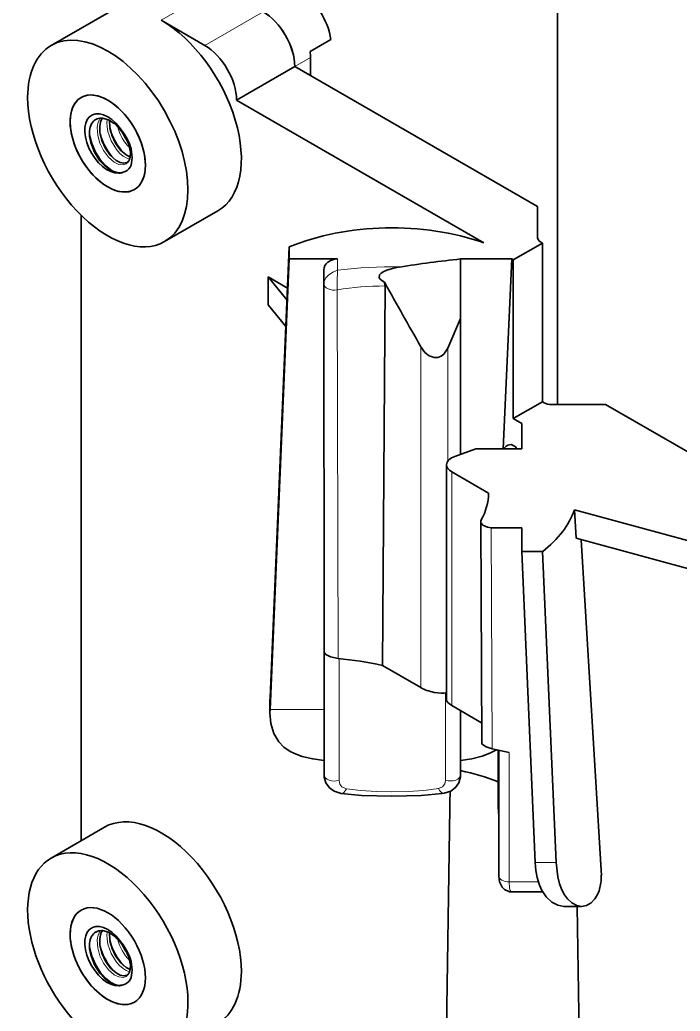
# Model space of a CAD drawing. Extents: x 386 to 1090, y 188 to 736.
# Drawn here: x 719.24 to 738.47, y 692.09 to 720.98 of the extents above; entities that cross this region are included whole.
import ezdxf

# ---------------------------------------------------------------- set-up
doc = ezdxf.new("R2010")
doc.units = 0

msp = doc.modelspace()

# ---------------------------------------------------------------- linework, layer by layer
at = {"color": 7, "lineweight": 35, "ltscale": 0.419943}
msp.add_line((734.898, 709.774), (734.898, 726.571), dxfattribs=at)
at = {"color": 7, "lineweight": 35, "ltscale": 0.093897}
msp.add_line((723.405, 722.114), (720.152, 720.236), dxfattribs=at)
at = {"color": 7, "lineweight": 13, "ltscale": 0.04899}
for p, q in [((725.055, 721.95), (723.358, 720.97)), ((726.328, 721.215), (724.631, 720.235))]:
    msp.add_line(p, q, dxfattribs=at)
at = {"color": 7, "lineweight": 35, "ltscale": 0.036742}
msp.add_line((724.631, 720.235), (723.358, 720.97), dxfattribs=at)
at = {"color": 7, "lineweight": 35, "ltscale": 0.01735}
msp.add_line((728.297, 720.405), (727.696, 720.058), dxfattribs=at)
at = {"color": 7, "lineweight": 35, "ltscale": 0.04899}
msp.add_line((727.247, 719.623), (725.55, 718.643), dxfattribs=at)
at = {"color": 7, "lineweight": 13, "ltscale": 0.013268}
msp.add_line((727.247, 719.623), (727.706, 719.888), dxfattribs=at)
at = {"color": 7, "lineweight": 35, "ltscale": 0.204123}
msp.add_line((727.247, 719.623), (734.318, 715.541), dxfattribs=at)
at = {"color": 7, "lineweight": 35, "ltscale": 0.013268}
msp.add_line((727.706, 719.358), (727.706, 719.888), dxfattribs=at)
at = {"color": 7, "lineweight": 35, "ltscale": 0.207915}
msp.add_line((732.752, 714.485), (725.55, 718.643), dxfattribs=at)
at = {"color": 7, "lineweight": 35, "ltscale": 0.000548179}
for p, q in [((721.853, 718.057), (721.851, 718.035)), ((721.853, 694.378), (721.851, 694.356))]:
    msp.add_line(p, q, dxfattribs=at)
at = {"color": 7, "lineweight": 35, "ltscale": 0.00050382}
for p, q in [((722.247, 717.701), (722.237, 717.684)), ((722.247, 694.023), (722.237, 694.006))]:
    msp.add_line(p, q, dxfattribs=at)
at = {"color": 7, "lineweight": 35, "ltscale": 0.455643}
msp.add_line((721.024, 715.286), (721.024, 697.061), dxfattribs=at)
at = {"color": 7, "lineweight": 35, "ltscale": 0.044908}
msp.add_line((725.008, 715.418), (723.452, 714.52), dxfattribs=at)
at = {"color": 7, "lineweight": 35, "ltscale": 0.022702}
msp.add_line((734.318, 714.633), (734.318, 715.541), dxfattribs=at)
at = {"color": 7, "lineweight": 35, "ltscale": 0.024495}
msp.add_line((734.459, 714.479), (733.611, 713.989), dxfattribs=at)
at = {"color": 7, "lineweight": 35, "ltscale": 0.001546}
for p, q in [((734.459, 714.479), (734.406, 714.51)), ((734.513, 709.824), (734.459, 709.855))]:
    msp.add_line(p, q, dxfattribs=at)
at = {"color": 7, "lineweight": 35, "ltscale": 0.115596}
msp.add_line((734.459, 714.479), (734.459, 709.855), dxfattribs=at)
at = {"color": 7, "lineweight": 35, "ltscale": 0.328545}
msp.add_line((726.526, 701.235), (727.083, 714.365), dxfattribs=at)
at = {"color": 7, "lineweight": 35, "ltscale": 0.008708}
msp.add_line((727.083, 714.016), (727.083, 714.365), dxfattribs=at)
at = {"color": 7, "lineweight": 35, "ltscale": 0.32862}
msp.add_line((727.083, 714.016), (726.526, 700.883), dxfattribs=at)
at = {"color": 7, "lineweight": 35, "ltscale": 0.025314}
msp.add_line((728.095, 714.016), (727.083, 714.016), dxfattribs=at)
at = {"color": 7, "lineweight": 35, "ltscale": 0.010007}
msp.add_line((728.496, 714.016), (728.095, 714.016), dxfattribs=at)
at = {"color": 7, "lineweight": 13, "ltscale": 0.00834}
msp.add_line((728.496, 713.683), (728.496, 714.016), dxfattribs=at)
at = {"color": 7, "lineweight": 35, "ltscale": 0.024815}
msp.add_line((733.068, 714.016), (732.075, 714.016), dxfattribs=at)
at = {"color": 7, "lineweight": 35, "ltscale": 0.043495}
msp.add_line((732.075, 712.276), (732.075, 714.016), dxfattribs=at)
at = {"color": 7, "lineweight": 35, "ltscale": 0.012407}
msp.add_line((733.564, 714.016), (733.068, 714.016), dxfattribs=at)
at = {"color": 7, "lineweight": 35, "ltscale": 0.138575}
msp.add_line((733.315, 708.479), (733.564, 714.016), dxfattribs=at)
at = {"color": 7, "lineweight": 35, "ltscale": 0.001347}
msp.add_line((733.611, 713.989), (733.564, 714.016), dxfattribs=at)
at = {"color": 7, "lineweight": 35, "ltscale": 0.115594}
msp.add_line((733.611, 713.989), (733.611, 709.365), dxfattribs=at)
at = {"color": 7, "lineweight": 35, "ltscale": 0.010449}
msp.add_line((728.096, 713.28), (728.096, 713.698), dxfattribs=at)
at = {"color": 7, "lineweight": 35, "ltscale": 0.020412}
msp.add_line((726.468, 713.489), (726.468, 712.673), dxfattribs=at)
at = {"color": 7, "lineweight": 35, "ltscale": 0.016264}
msp.add_line((727.032, 713.164), (726.468, 713.489), dxfattribs=at)
at = {"color": 7, "lineweight": 35, "ltscale": 0.021662}
msp.add_line((726.468, 713.489), (727.017, 712.819), dxfattribs=at)
at = {"color": 7, "lineweight": 35, "ltscale": 0.267984}
msp.add_line((728.105, 702.56), (728.096, 713.28), dxfattribs=at)
at = {"color": 7, "lineweight": 35, "ltscale": 0.001013}
msp.add_line((729.876, 713.306), (729.857, 713.341), dxfattribs=at)
at = {"color": 7, "lineweight": 13, "ltscale": 0.26854}
msp.add_line((728.507, 702.371), (728.48, 713.113), dxfattribs=at)
at = {"color": 7, "lineweight": 35, "ltscale": 0.276479}
msp.add_line((729.876, 713.228), (729.8, 702.169), dxfattribs=at)
at = {"color": 7, "lineweight": 35, "ltscale": 0.020363}
msp.add_line((726.468, 712.673), (726.984, 712.042), dxfattribs=at)
at = {"color": 7, "lineweight": 35, "ltscale": 0.023505}
msp.add_line((731.7, 711.415), (732.075, 712.276), dxfattribs=at)
at = {"color": 7, "lineweight": 35, "ltscale": 0.098889}
msp.add_line((732.075, 712.276), (732.075, 708.321), dxfattribs=at)
at = {"color": 7, "lineweight": 13, "ltscale": 0.248254}
msp.add_line((730.92, 711.453), (730.92, 701.522), dxfattribs=at)
at = {"color": 7, "lineweight": 13, "ltscale": 0.08253}
msp.add_line((731.7, 711.415), (731.7, 708.113), dxfattribs=at)
at = {"color": 7, "lineweight": 35, "ltscale": 0.024494}
msp.add_line((734.459, 709.855), (733.611, 709.365), dxfattribs=at)
at = {"color": 7, "lineweight": 35, "ltscale": 0.03932}
msp.add_line((736.298, 709.774), (734.725, 709.774), dxfattribs=at)
at = {"color": 7, "lineweight": 35, "ltscale": 0.121454}
msp.add_line((736.298, 709.774), (740.505, 707.345), dxfattribs=at)
at = {"color": 7, "lineweight": 35, "ltscale": 0.007194}
msp.add_line((733.611, 709.365), (733.86, 709.222), dxfattribs=at)
at = {"color": 7, "lineweight": 35, "ltscale": 0.001482}
msp.add_line((733.86, 709.162), (733.86, 709.222), dxfattribs=at)
at = {"color": 7, "lineweight": 35, "ltscale": 0.017084}
msp.add_line((733.86, 709.162), (733.86, 708.479), dxfattribs=at)
at = {"color": 7, "lineweight": 35, "ltscale": 0.016259}
msp.add_line((732.522, 708.479), (731.909, 708.262), dxfattribs=at)
at = {"color": 7, "lineweight": 35, "ltscale": 0.033449}
msp.add_line((733.86, 708.479), (732.522, 708.479), dxfattribs=at)
at = {"color": 7, "lineweight": 35, "ltscale": 0.171313}
msp.add_line((731.67, 708.016), (731.67, 701.163), dxfattribs=at)
at = {"color": 7, "lineweight": 35, "ltscale": 0.03098}
msp.add_line((731.817, 707.812), (732.89, 707.192), dxfattribs=at)
at = {"color": 7, "lineweight": 13, "ltscale": 0.170178}
msp.add_line((731.817, 707.812), (731.817, 701.005), dxfattribs=at)
at = {"color": 7, "lineweight": 35, "ltscale": 0.132513}
msp.add_line((740.505, 705.309), (735.391, 706.704), dxfattribs=at)
at = {"color": 7, "lineweight": 35, "ltscale": 0.020756}
msp.add_line((735.391, 706.704), (735.437, 705.875), dxfattribs=at)
at = {"color": 7, "lineweight": 35, "ltscale": 0.161101}
msp.add_line((732.691, 699.912), (732.664, 706.356), dxfattribs=at)
at = {"color": 7, "lineweight": 35, "ltscale": 0.022398}
msp.add_line((732.964, 706.183), (733.86, 706.183), dxfattribs=at)
at = {"color": 7, "lineweight": 13, "ltscale": 0.161102}
msp.add_line((732.991, 699.739), (732.964, 706.183), dxfattribs=at)
at = {"color": 7, "lineweight": 35, "ltscale": 0.017433}
msp.add_line((733.86, 706.183), (733.86, 705.486), dxfattribs=at)
at = {"color": 7, "lineweight": 35, "ltscale": 0.137759}
msp.add_line((740.753, 704.425), (735.437, 705.875), dxfattribs=at)
at = {"color": 7, "lineweight": 35, "ltscale": 0.241236}
msp.add_line((735.592, 705.833), (736.172, 696.201), dxfattribs=at)
at = {"color": 7, "lineweight": 35, "ltscale": 0.015146}
msp.add_line((733.86, 705.486), (734.466, 705.486), dxfattribs=at)
at = {"color": 7, "lineweight": 35, "ltscale": 0.226738}
msp.add_line((733.86, 705.486), (734.248, 696.425), dxfattribs=at)
at = {"color": 7, "lineweight": 35, "ltscale": 0.226764}
msp.add_line((734.858, 696.424), (734.466, 705.486), dxfattribs=at)
at = {"color": 7, "lineweight": 35, "ltscale": 0.089684}
msp.add_line((728.105, 698.972), (728.105, 702.56), dxfattribs=at)
at = {"color": 7, "lineweight": 13, "ltscale": 0.088797}
msp.add_line((728.537, 698.817), (728.537, 702.368), dxfattribs=at)
at = {"color": 7, "lineweight": 35, "ltscale": 0.032318}
msp.add_line((730.92, 701.522), (729.8, 702.169), dxfattribs=at)
at = {"color": 7, "lineweight": 35, "ltscale": 0.002265}
msp.add_line((726.526, 701.235), (726.524, 701.144), dxfattribs=at)
at = {"color": 7, "lineweight": 35, "ltscale": 0.008801}
msp.add_line((726.524, 700.792), (726.524, 701.144), dxfattribs=at)
at = {"color": 7, "lineweight": 13, "ltscale": 0.008804}
msp.add_line((726.526, 700.882), (726.526, 701.235), dxfattribs=at)
at = {"color": 7, "lineweight": 13, "ltscale": 0.06373}
msp.add_line((731.641, 698.82), (731.641, 701.37), dxfattribs=at)
at = {"color": 7, "lineweight": 35, "ltscale": 0.002262}
msp.add_line((726.524, 700.792), (726.526, 700.882), dxfattribs=at)
at = {"color": 7, "lineweight": 13, "ltscale": 0.039479}
msp.add_line((726.526, 700.883), (728.105, 700.883), dxfattribs=at)
at = {"color": 7, "lineweight": 35, "ltscale": 0.025171}
msp.add_line((732.689, 700.501), (731.817, 701.005), dxfattribs=at)
at = {"color": 7, "lineweight": 35, "ltscale": 0.047002}
msp.add_line((732.075, 698.975), (732.075, 700.855), dxfattribs=at)
at = {"color": 7, "lineweight": 35, "ltscale": 0.012731}
msp.add_line((733.489, 699.63), (732.991, 699.739), dxfattribs=at)
at = {"color": 7, "lineweight": 35, "ltscale": 0.042619}
msp.add_line((733.174, 697.995), (733.174, 699.699), dxfattribs=at)
at = {"color": 7, "lineweight": 35, "ltscale": 0.09147}
msp.add_line((733.189, 696.037), (733.189, 699.696), dxfattribs=at)
at = {"color": 7, "lineweight": 13, "ltscale": 0.094156}
msp.add_line((733.489, 695.864), (733.489, 699.63), dxfattribs=at)
at = {"color": 7, "lineweight": 35, "ltscale": 0.044906}
msp.add_line((721.708, 697.455), (720.152, 696.557), dxfattribs=at)
at = {"color": 7, "lineweight": 13, "ltscale": 0.01525}
msp.add_line((734.248, 696.424), (734.858, 696.424), dxfattribs=at)
at = {"color": 7, "lineweight": 35, "ltscale": 0.000288407}
msp.add_line((736.175, 696.099), (736.175, 696.088), dxfattribs=at)
at = {"color": 7, "lineweight": 35, "ltscale": 0.000518801}
msp.add_line((736.175, 696.067), (736.175, 696.088), dxfattribs=at)
at = {"color": 7, "lineweight": 13, "ltscale": 0.021326}
msp.add_line((734.342, 695.864), (733.489, 695.864), dxfattribs=at)
at = {"color": 7, "lineweight": 35, "ltscale": 0.02262}
msp.add_line((734.471, 695.568), (733.566, 695.568), dxfattribs=at)
at = {"color": 7, "lineweight": 35, "ltscale": 0.012929}
msp.add_line((735.083, 695.149), (735.6, 695.149), dxfattribs=at)
at = {"color": 7, "lineweight": 35, "ltscale": 0.231439}
msp.add_line((735.47, 695.149), (735.608, 685.892), dxfattribs=at)
at = {"color": 7, "lineweight": 35}
for points in [[(721.988, 717.966), (721.82, 718.073), (721.652, 718.12), (721.616, 718.121)], [(722.453, 716.984), (722.335, 717.044), (722.172, 717.187), (722.025, 717.388), (721.916, 717.622), (721.857, 717.865), (721.851, 718.035)], [(721.27, 717.626), (721.335, 717.374), (721.443, 717.128), (721.582, 716.91), (721.734, 716.738), (721.891, 716.612)], [(722.125, 716.525), (722.004, 716.549), (721.9, 716.594), (721.803, 716.655), (721.693, 716.747), (721.573, 716.878), (721.413, 717.127), (721.304, 717.412), (721.272, 717.59), (721.272, 717.744)], [(722.356, 716.826), (722.259, 716.804), (722.162, 716.824), (722.044, 716.886), (721.883, 717.03), (721.739, 717.23), (721.631, 717.463), (721.574, 717.703), (721.568, 717.871)], [(722.46, 717.126), (722.413, 717.346), (722.306, 717.579), (722.235, 717.687)], [(722.46, 717.126), (722.455, 716.992), (722.421, 716.894), (722.356, 716.826)], [(729.857, 713.341), (729.78, 713.387), (729.733, 713.429), (729.707, 713.468), (729.715, 713.548), (729.762, 713.599), (729.842, 713.648), (729.924, 713.685), (730.093, 713.738), (730.305, 713.78)], [(731.7, 711.415), (731.651, 711.323), (731.587, 711.243), (731.506, 711.18), (731.41, 711.143), (731.307, 711.139), (731.161, 711.191), (731.039, 711.29), (730.92, 711.453)], [(733.611, 708.583), (733.544, 708.606), (733.453, 708.591), (733.405, 708.561), (733.327, 708.479)], [(732.664, 706.356), (732.674, 706.312), (732.724, 706.253), (732.859, 706.195), (732.964, 706.183)], [(728.105, 702.56), (728.111, 702.538), (728.156, 702.489), (728.289, 702.421), (728.507, 702.371)], [(728.105, 699.395), (727.773, 699.444), (727.467, 699.517), (727.283, 699.583), (727.115, 699.664), (726.931, 699.79), (726.78, 699.945), (726.636, 700.188), (726.552, 700.473), (726.524, 700.792)], [(733.117, 699.712), (732.924, 699.608), (732.708, 699.527), (732.404, 699.451), (732.075, 699.401)], [(732.991, 699.739), (732.824, 699.794), (732.714, 699.866), (732.697, 699.89), (732.691, 699.912)], [(728.594, 698.439), (728.395, 698.501), (728.254, 698.603), (728.156, 698.744), (728.108, 698.914), (728.105, 698.972)], [(731.595, 698.445), (731.793, 698.508), (731.929, 698.609), (732.027, 698.751), (732.072, 698.919), (732.075, 698.975)], [(728.594, 698.439), (729.188, 698.383), (730.075, 698.362)], [(730.075, 698.362), (730.924, 698.381), (731.536, 698.436), (731.595, 698.445)], [(735.083, 695.149), (734.905, 695.18), (734.731, 695.272), (734.571, 695.424), (734.437, 695.631), (734.364, 695.799), (734.308, 695.985), (734.268, 696.198), (734.248, 696.424)], [(734.858, 696.424), (734.908, 696.005), (734.959, 695.807), (735.027, 695.63), (735.102, 695.487), (735.19, 695.367), (735.319, 695.247), (735.458, 695.173), (735.6, 695.149)], [(733.189, 696.037), (733.209, 695.867), (733.284, 695.71), (733.359, 695.637), (733.497, 695.575), (733.566, 695.568)], [(735.6, 695.149), (735.745, 695.175), (735.875, 695.249), (735.986, 695.366), (736.054, 695.477), (736.108, 695.605), (736.16, 695.83)], [(722.356, 693.148), (722.259, 693.126), (722.162, 693.146), (722.044, 693.208), (721.883, 693.352), (721.739, 693.552), (721.631, 693.785), (721.574, 694.025), (721.568, 694.193)], [(721.988, 694.288), (721.82, 694.394), (721.652, 694.441), (721.616, 694.443)], [(722.453, 693.306), (722.335, 693.366), (722.172, 693.509), (722.025, 693.709), (721.916, 693.944), (721.857, 694.186), (721.851, 694.356)], [(721.27, 693.948), (721.335, 693.695), (721.443, 693.45), (721.582, 693.231), (721.734, 693.06), (721.891, 692.934)], [(722.125, 692.847), (722.004, 692.871), (721.9, 692.916), (721.803, 692.976), (721.693, 693.068), (721.573, 693.199), (721.413, 693.448), (721.304, 693.733), (721.272, 693.911), (721.272, 694.065)], [(722.46, 693.448), (722.413, 693.668), (722.306, 693.9), (722.235, 694.008)], [(722.46, 693.448), (722.455, 693.313), (722.421, 693.216), (722.356, 693.148)]]:
    msp.add_lwpolyline(points, dxfattribs=at)
at = {"color": 7, "lineweight": 13}
for points in [[(721.779, 718.004), (721.78, 717.868), (721.802, 717.728), (721.898, 717.453), (722.051, 717.205), (722.145, 717.1), (722.247, 717.014), (722.341, 716.957), (722.436, 716.924)], [(721.496, 717.841), (721.509, 717.614), (721.574, 717.385), (721.68, 717.17), (721.82, 716.98), (721.986, 716.836), (722.119, 716.769), (722.247, 716.753), (722.341, 716.785), (722.412, 716.856), (722.456, 716.973), (722.462, 717.119)], [(722.462, 717.119), (722.443, 717.246), (722.404, 717.375), (722.276, 717.627), (722.237, 717.684)], [(728.496, 713.683), (728.352, 713.634), (728.226, 713.546), (728.153, 713.46), (728.107, 713.36), (728.096, 713.28)], [(730.305, 713.78), (729.863, 713.787), (729.173, 713.76), (728.496, 713.683)], [(728.537, 698.817), (728.559, 698.712), (728.621, 698.632), (728.75, 698.576)], [(731.433, 698.582), (731.547, 698.628), (731.62, 698.718), (731.641, 698.82)], [(728.75, 698.576), (729.169, 698.523), (729.615, 698.496), (730.075, 698.488)], [(730.075, 698.488), (730.548, 698.497), (731.006, 698.525), (731.433, 698.582)], [(733.489, 695.864), (733.503, 695.681), (733.521, 695.615), (733.539, 695.583), (733.549, 695.574), (733.566, 695.568)], [(721.779, 694.325), (721.78, 694.189), (721.802, 694.049), (721.898, 693.775), (722.051, 693.526), (722.145, 693.422), (722.247, 693.336), (722.341, 693.279), (722.436, 693.245)], [(721.496, 694.162), (721.509, 693.936), (721.574, 693.707), (721.68, 693.491), (721.82, 693.302), (721.986, 693.157), (722.119, 693.091), (722.247, 693.075), (722.341, 693.106), (722.412, 693.178), (722.456, 693.295), (722.462, 693.441)], [(722.462, 693.441), (722.443, 693.567), (722.404, 693.697), (722.276, 693.948), (722.237, 694.006)]]:
    msp.add_lwpolyline(points, dxfattribs=at)
at = {"color": 7, "lineweight": 35}
for centre, radius, start, end in [((721.613, 717.793), 0.328, 89.5271, 118.7839), ((722.08, 717.853), 0.511, 148.5191, 177.9859), ((721.187, 717.013), 1.246, 32.5626, 49.9278), ((723.202, 718.086), 1.677, 194.777, 223.9595), ((723.485, 718.25), 1.677, 194.777, 223.9595), ((723.456, 718.23), 1.334, 204.5379, 215.4473), ((720.902, 716.731), 1.659, 20.5394, 35.8002), ((722.325, 717.267), 0.786, 236.4574, 246.377), ((722.147, 716.863), 0.338, 266.232, 287.2401), ((722.172, 716.865), 0.334, 283.1236, 328.0251), ((736.303, 675.515), 38.732, 96.2659, 98.9074), ((729.509, 713.223), 0.367, 0.806, 18.7837), ((1085.834, 912.526), 407.915, 209.23468, 209.53336), ((733.401, 708.252), 0.392, 35.4242, 57.5596), ((731.28, 707.209), 1.611, 330.228, 359.385), ((732.772, 706.356), 0.108, 150.2453, 179.6416), ((727.533, 691.934), 10.483, 77.5101, 84.6698), ((11419.701, 531.17), 10689.241, 179.1030646, 179.1582798), ((734.2, 698.001), 1.026, 180.3761, 189.7891), ((734.421, 696.061), 1.754, 352.4262, 0.1985), ((721.613, 694.114), 0.328, 89.5271, 118.7839), ((722.08, 694.175), 0.511, 148.5191, 177.9859), ((721.187, 693.335), 1.246, 32.5626, 49.9278), ((723.202, 694.408), 1.677, 194.777, 223.9595), ((723.485, 694.571), 1.677, 194.777, 223.9595), ((723.456, 694.551), 1.334, 204.5379, 215.4473), ((720.902, 693.053), 1.659, 20.5394, 35.8002), ((722.325, 693.589), 0.786, 236.4574, 246.377), ((722.147, 693.184), 0.338, 266.232, 287.2401), ((722.172, 693.187), 0.334, 283.1236, 328.0251)]:
    msp.add_arc(centre, radius, start, end, dxfattribs=at)
at = {"color": 7, "lineweight": 13}
for centre, radius, start, end in [((722.04, 717.823), 0.544, 146.8491, 178.1308), ((722.487, 717.957), 0.71, 169.5432, 176.2399), ((723.358, 718.177), 1.305, 193.5297, 225.2826), ((736.04, 713.212), 7.56, 176.4304, 180.7463), ((729.873, 704.714), 8.513, 89.9819, 99.4184), ((722.04, 694.144), 0.544, 146.8491, 178.1308), ((722.487, 694.279), 0.71, 169.5432, 176.2399), ((723.358, 694.499), 1.305, 193.5297, 225.2826)]:
    msp.add_arc(centre, radius, start, end, dxfattribs=at)
at = {"color": 7, "lineweight": 35}
for centre, major_axis, ratio, start_param, end_param in [((727.388, 720.766), (0.65, -1.126), 0.57735, 0.939858, 2.356195), ((726.328, 720.154), (-0.65, 1.126), 0.57735, 3.926991, 5.497787), ((726.328, 720.154), (0.65, -1.126), 0.57735, 0.785398, 2.356195), ((723.358, 718.276), (-1.65, 2.858), 0.57735, 3.141593, 5.497787), ((721.802, 717.378), (-1.65, 2.858), 0.57735, 3.141593, 6.283185), ((721.802, 717.378), (-1.65, 2.858), 0.57735, 6.283185, 7.068583), ((724.631, 719.174), (-0.65, 1.126), 0.57735, 3.926991, 5.497787), ((726.787, 720.419), (0.65, -1.126), 0.57735, 0.785398, 0.939858), ((721.802, 717.378), (-0.775, 1.342), 0.57735, 3.141593, 6.283185), ((721.802, 717.378), (-0.775, 1.342), 0.57735, 3.926991, 6.283185), ((721.802, 717.378), (-1.65, 2.858), 0.57735, 0.785398, 3.141593), ((721.802, 717.378), (-0.775, 1.342), 0.57735, 6.283185, 8.63938), ((721.802, 717.378), (-0.775, 1.342), 0.57735, 6.283185, 9.424778), ((721.802, 717.378), (-0.475, 0.823), 0.57735, 4.773122, 9.13938), ((721.875, 717.328), (0.419, -0.753), 0.581646, 3.141419, 3.845376), ((721.802, 717.378), (-0.5, 0.866), 0.57735, 3.534289, 4.319693), ((721.802, 717.378), (-0.775, 1.342), 0.57735, 3.141593, 3.926991), ((721.802, 717.378), (-0.475, 0.823), 0.57735, 2.856194, 3.080859), ((721.802, 717.378), (-0.775, 1.342), 0.57735, 2.356194, 3.141593), ((730.075, 711.948), (-5.145, 0), 0.57735, 4.165236, 5.333107), ((734.618, 714.633), (-0.3, 0), 0.57735, 0, 0.785398), ((728.496, 713.698), (-0.4, 0), 0.79583, 4.712376, 6.283905), ((734.725, 709.947), (-0.3, 0), 0.57735, 0.785398, 1.570796), ((732.17, 708.016), (-0.5, 0), 0.57735, 5.262168, 6.283164), ((732.17, 708.016), (-0.5, 0), 0.57735, 6.283164, 7.068583), ((730.072, 707.325), (5.427, -0.001), 0.57721, 5.656126, 6.084101), ((731.273, 701.571), (-0.498, 0.124), 0.339389, 0.869944, 2.572556), ((732.17, 701.054), (0.498, -0.124), 0.33941, 3.22616, 4.011724), ((730.075, 696.068), (-5.63, 0), 0.57735, 4.129615, 4.349218), ((723.358, 694.598), (-1.65, 2.858), 0.57735, 3.926991, 6.283185), ((721.802, 693.699), (-1.65, 2.858), 0.57735, 3.926991, 6.283185), ((721.802, 693.699), (-1.65, 2.858), 0.57735, 0, 3.141593), ((730.075, 696.079), (6.1, 0), 0.57735, 6.212415, 6.289032), ((730.075, 696.079), (6.1, 0), 0.57735, 0.005847, 0.034758), ((721.802, 693.699), (-0.775, 1.342), 0.57735, 3.141593, 6.283185), ((721.802, 693.699), (-0.775, 1.342), 0.57735, 3.141593, 6.283185), ((721.802, 693.699), (-0.775, 1.342), 0.57735, 6.283185, 8.63938), ((721.802, 693.699), (-0.775, 1.342), 0.57735, 0, 0.785398), ((721.802, 693.699), (-0.475, 0.823), 0.57735, 4.773122, 9.13938), ((721.802, 693.699), (-0.775, 1.342), 0.57735, 0.785398, 3.141593), ((721.875, 693.649), (0.419, -0.753), 0.581646, 3.141419, 3.845376), ((721.802, 693.699), (-0.5, 0.866), 0.57735, 3.534289, 4.319693), ((723.358, 694.598), (-1.65, 2.858), 0.57735, 3.141593, 3.926991), ((721.802, 693.699), (-0.475, 0.823), 0.57735, 2.856194, 3.080859), ((721.802, 693.699), (-0.775, 1.342), 0.57735, 2.356194, 3.141593), ((721.802, 693.699), (-1.65, 2.858), 0.57735, 3.141593, 3.926991)]:
    msp.add_ellipse(centre, major_axis=major_axis, ratio=ratio, start_param=start_param, end_param=end_param, dxfattribs=at)
at = {"color": 7, "lineweight": 13}
for centre, major_axis, ratio, start_param, end_param in [((728.396, 713.28), (0.3, 0), 0.580593, 3.14103, 4.996679), ((728.405, 698.972), (-0.3, 0), 0.57735, 6.28312, 8.309004), ((731.775, 698.975), (0.3, 0), 0.57735, 4.248556, 6.283185), ((728.637, 698.736), (-0.043, -0.297), 0.512058, 0.000045, 1.075493), ((731.549, 698.741), (0.045, -0.297), 0.524386, 5.199234, 6.283155), ((733.474, 697.995), (-0.3, 0), 0.57735, 6.283185, 6.594917), ((733.489, 696.037), (0.3, 0), 0.57735, 3.141593, 4.712454)]:
    msp.add_ellipse(centre, major_axis=major_axis, ratio=ratio, start_param=start_param, end_param=end_param, dxfattribs=at)

doc.saveas('drawing.dxf')
